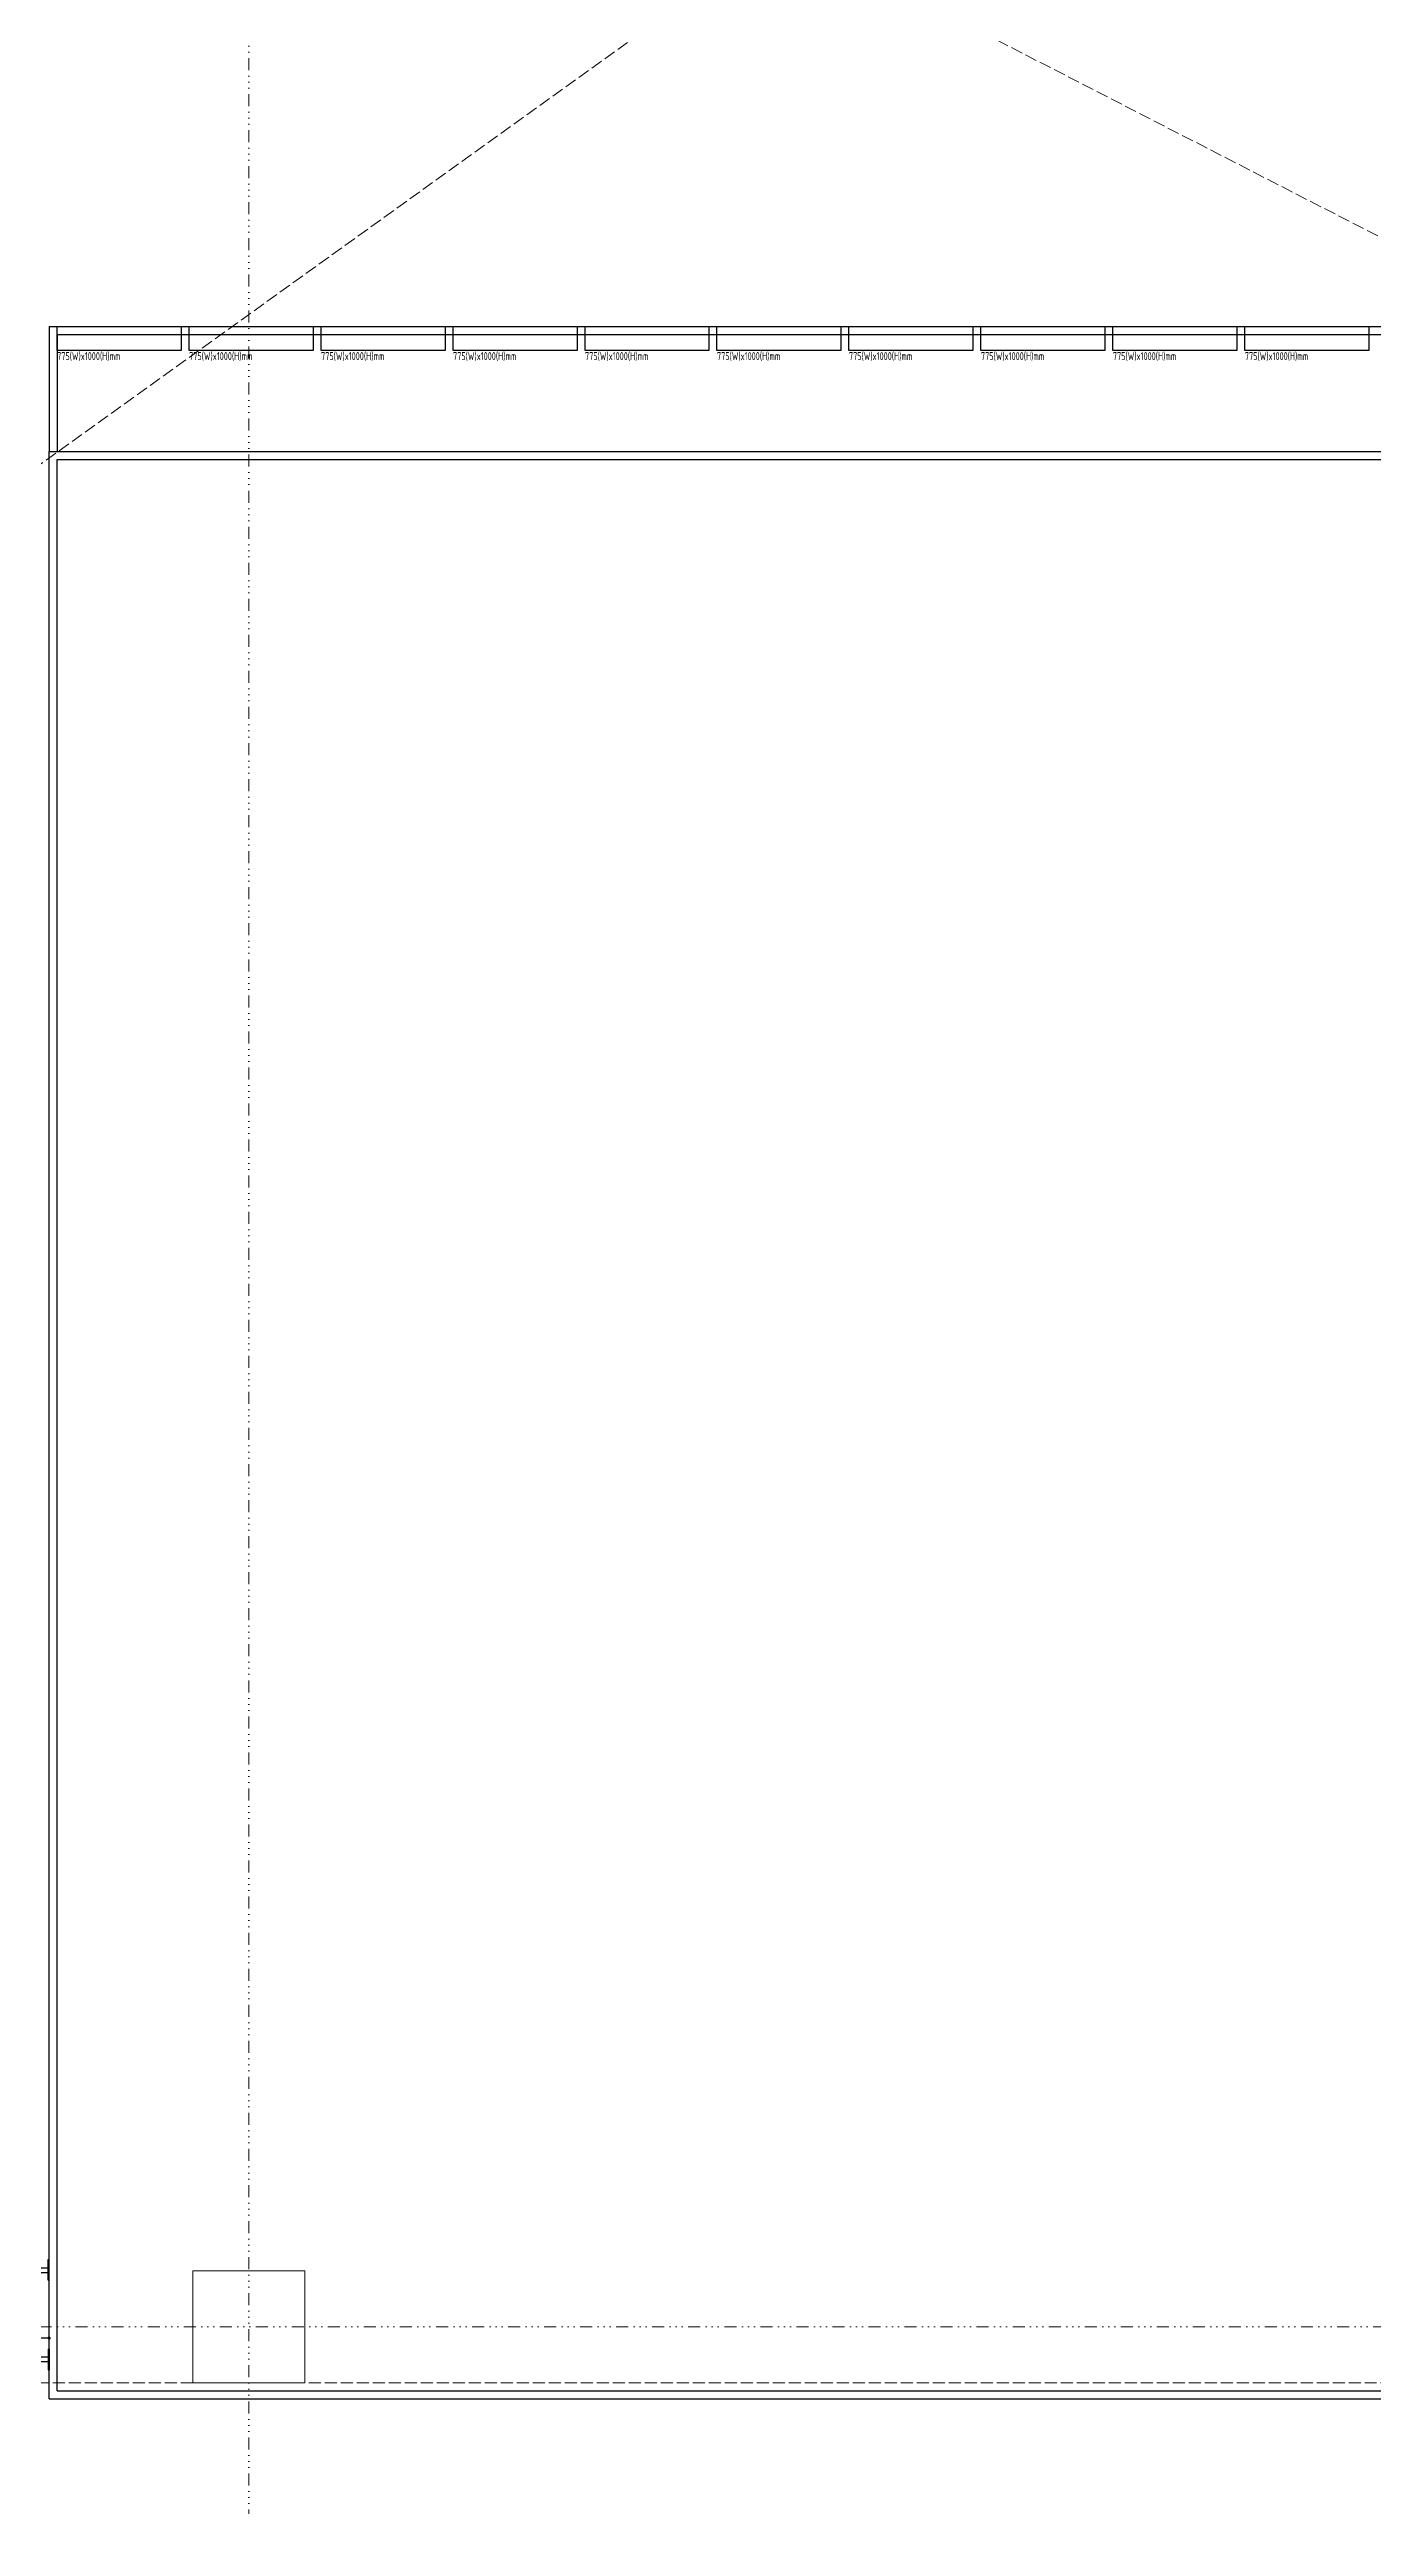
# Model space of a CAD drawing. Extents: x -76427 to 292734, y -42117 to 131250.
# Drawn here: x 208751 to 217026, y 58880 to 74234 of the extents above; entities that cross this region are included whole.
import ezdxf
from ezdxf.enums import TextEntityAlignment as Align

# ---------------------------------------------------------------- set-up
doc = ezdxf.new("R2010")
doc.units = 0
doc.header["$LTSCALE"] = 250
for name, pattern in [('H12PL1$0$HIDDEN', [0.4, 0.3, -0.1]), ('H12PL1$0$JJP_三點線', [0.9, 0.3, -0.15, 0, -0.15, 0, -0.15, 0, -0.15]), ('XFDP10$0$HIDDEN2', [0.1875, 0.125, -0.0625])]:
    doc.linetypes.add(name, pattern=pattern)
for name, color, linetype in [('H12PL1$0$A-OBJE-2D', 252, 'Continuous'), ('H12PL1$0$S-COL', 252, 'Continuous'), ('H12PL1$0$S-GRID', 252, 'Continuous'), ('XFDP10$0$A-Dim', 1, 'Continuous'), ('XFDP10$0$A-S-C1-800x1000-v (50K)', 212, 'Continuous'), ('XFDP10$0$A-STAIR (50K)', 2, 'Continuous'), ('XFDP10$0$A-W-P1S (50K)', 2, 'Continuous'), ('XFDP10$0$A-W-P4S (50K)', 2, 'Continuous'), ('XFDP10$0$Lad-Door', 1, 'Continuous')]:
    doc.layers.add(name, color=color, linetype=linetype)
doc.styles.add('XFDP10$0$AA-TXT', font='isocp.shx', dxfattribs={"width": 0.8, "bigfont": 'china.shx'})
doc.styles.add('XFDP10$0$dim-txt', font='isocp.shx', dxfattribs={"width": 0.8, "bigfont": 'china.shx'})
doc.dimstyles.new('XFDP10$0$20-dim', dxfattribs={"dimscale": 20, "dimtxt": 0.25, "dimasz": 0.1, "dimexe": 0.1, "dimexo": 0.1, "dimgap": 0.05, "dimtad": 1, "dimdec": 1, "dimdsep": 46, "dimtxsty": 'XFDP10$0$dim-txt', "dimblk": 'XFDP10$0$Dot', "dimcen": 2, "dimclrd": 256, "dimclre": 256, "dimclrt": 256, "dimadec": 0, "dimazin": 0, "dimtfac": 1, "dimtdec": 1, "dimtix": 1, "dimtmove": 2, "dimatfit": 3, "dimfxl": 1, "dimtvp": 1, "dimarcsym": 0})

# ---------------------------------------------------------------- blocks, each defined once
blk = doc.blocks.new('XFDP10$0$Dot')
at = {"color": 0, "linetype": 'ByBlock', "lineweight": -2}
blk.add_line((-0.5, 0), (-1, 0), dxfattribs=at)
at = {"color": 0, "linetype": 'ByBlock', "const_width": 0.5}
blk.add_lwpolyline([(-0.25, 0, 1), (0.25, 0, 1)], format="xyb", close=True, dxfattribs=at)
blk = doc.blocks.new('*D123')
at = {"layer": 'DEFPOINTS', "color": 0, "transparency": 16777216}
for p in [(-19.3, -14.6), (-19.3, -21.5), (0, -21.5)]:
    blk.add_point(p, dxfattribs=at)
at = {"layer": 'XFDP10$0$A-Dim', "lineweight": -2, "transparency": 16777216}
for p, q in [((-19.3, -19.5), (-19.3, -12.6)), ((-2, -14.6), (-17.3, -14.6)), ((0, -19.5), (0, -12.6))]:
    blk.add_line(p, q, dxfattribs=at)
at = {"layer": 'XFDP10$0$A-Dim', "lineweight": -2, "transparency": 16777216, "xscale": 2, "yscale": 2, "zscale": 2, "rotation": 180}
blk.add_blockref('XFDP10$0$Dot', (-19.3, -14.6), dxfattribs=at)
at = {"layer": 'XFDP10$0$A-Dim', "lineweight": -2, "transparency": 16777216, "xscale": 2, "yscale": 2, "zscale": 2}
blk.add_blockref('XFDP10$0$Dot', (0, -14.6), dxfattribs=at)
at = {"layer": 'XFDP10$0$A-Dim', "transparency": 16777216, "insert": (-9.6, -11.1), "char_height": 5, "attachment_point": 5, "style": 'XFDP10$0$dim-txt'}
blk.add_mtext('\\A1;19.3', dxfattribs=at)
blk = doc.blocks.new('*D124')
at = {"layer": 'DEFPOINTS', "color": 0, "transparency": 16777216}
for p in [(-90.3, 0), (-15.3, -29.8), (-90.3, -43.4)]:
    blk.add_point(p, dxfattribs=at)
at = {"layer": 'XFDP10$0$A-Dim', "lineweight": -2, "transparency": 16777216}
for p, q in [((-90.3, -2), (-90.3, -45.4)), ((-17.3, -43.4), (-88.3, -43.4)), ((-15.3, -31.8), (-15.3, -45.4))]:
    blk.add_line(p, q, dxfattribs=at)
at = {"layer": 'XFDP10$0$A-Dim', "lineweight": -2, "transparency": 16777216, "xscale": 2, "yscale": 2, "zscale": 2, "rotation": 180}
blk.add_blockref('XFDP10$0$Dot', (-90.3, -43.4), dxfattribs=at)
at = {"layer": 'XFDP10$0$A-Dim', "lineweight": -2, "transparency": 16777216, "xscale": 2, "yscale": 2, "zscale": 2}
blk.add_blockref('XFDP10$0$Dot', (-15.3, -43.4), dxfattribs=at)
at = {"layer": 'XFDP10$0$A-Dim', "transparency": 16777216, "insert": (-52.8, -39.9), "char_height": 5, "attachment_point": 5, "style": 'XFDP10$0$dim-txt'}
blk.add_mtext('\\A1;75', dxfattribs=at)
blk = doc.blocks.new('*D125')
at = {"layer": 'DEFPOINTS', "color": 0, "transparency": 16777216}
for p in [(-52.1, 26), (-44.5, 26), (-52.1, -26)]:
    blk.add_point(p, dxfattribs=at)
at = {"layer": 'XFDP10$0$A-Dim', "lineweight": -2, "transparency": 16777216}
for p, q in [((-50.1, 26), (-42.5, 26)), ((-44.5, -24), (-44.5, 24)), ((-50.1, -26), (-42.5, -26))]:
    blk.add_line(p, q, dxfattribs=at)
at = {"layer": 'XFDP10$0$A-Dim', "lineweight": -2, "transparency": 16777216, "xscale": 2, "yscale": 2, "zscale": 2}
for p, rotation in [((-44.5, 26), 90), ((-44.5, -26), 270)]:
    blk.add_blockref('XFDP10$0$Dot', p, dxfattribs=dict(at, rotation=rotation))
at = {"layer": 'XFDP10$0$A-Dim', "transparency": 16777216, "insert": (-48, 0), "char_height": 5, "attachment_point": 5, "rotation": 90, "style": 'XFDP10$0$dim-txt'}
blk.add_mtext('\\A1;52', dxfattribs=at)
blk = doc.blocks.new('*U135')
blk.add_lwpolyline([(0, 0), (0, 0.2583), (0.05, 0.2583), (0.05, 0)], close=True)
at = {"color": 1, "style": 'XFDP10$0$AA-TXT', "width": 0.8}
blk.add_attdef('高度', text='', height=0.1, rotation=90, dxfattribs=at).set_placement((0.1157, 0.07), align=Align.MIDDLE_LEFT)
blk = doc.blocks.new('XFDP10$0$LAD-1')
at = {"layer": 'XFDP10$0$Lad-Door'}
h = blk.add_hatch(dxfattribs=at)
h.set_pattern_fill('ANSI31', color=256, scale=150, angle=90, style=0)
h.set_pattern_definition([(135, (-3.226, 0), (-13.2583, -13.2583), [])])
h.paths.add_polyline_path([(-97.05, -34.71), (-97.05, 35.29), (-28.05, 35.29), (-28.05, -34.71)])
at = {"color": 0}
for p, q in [((-0.6, 34.53), (0, 34.53)), ((-0.6, 21.53), (-0.6, 34.53)), ((0, 21.53), (0, 34.53)), ((-79.73, 17.44), (-82.42, 20.13)), ((-77.59, 19.55), (-80.29, 22.24)), ((-15.25, 29.8), (-60.45, 29.8)), ((-60.45, 26), (-15.25, 26)), ((-56.28, 26), (-56.28, 29.8)), ((-53.28, 26), (-53.28, 29.8)), ((-41.98, 26), (-41.98, 29.8)), ((-41.98, 26), (-41.98, 29.8)), ((-38.98, 26), (-38.98, 29.8)), ((-23.25, 26), (-23.25, 29.8)), ((-23.25, 29.8), (-15.25, 26)), ((-15.25, 29.8), (-23.25, 26)), ((-20.5, 26), (-20.5, -26)), ((-18, 26), (-18, -26)), ((-15.25, 26), (-15.25, 29.8)), ((-15.25, 29.31), (-0.6, 29.31)), ((-15.25, 26.31), (-0.6, 26.31)), ((-0.6, 25.51), (-0.6, 30.51)), ((-0.6, 21.53), (0, 21.53)), ((-86.39, 1.7), (-90.2, 1.7)), ((-86.42, -1.3), (-90.22, -1.3)), ((-80, -17.14), (-82.69, -19.84)), ((-77.89, -19.28), (-80.58, -21.97)), ((-60.45, -26), (-15.25, -26)), ((-19, -29.8), (-60.45, -29.8)), ((-58.4, -29.8), (-15.25, -29.8)), ((-56.28, -26), (-56.28, -29.8)), ((-53.28, -26), (-53.28, -29.8)), ((-41.98, -26), (-41.98, -29.8)), ((-41.98, -26), (-41.98, -29.8)), ((-38.98, -26), (-38.98, -29.8)), ((-23.25, -29.8), (-23.25, -26)), ((-23.25, -26), (-15.25, -29.8)), ((-15.25, -26), (-23.25, -29.8)), ((-15.25, -29.8), (-15.25, -26)), ((-15.25, -26.31), (-0.6, -26.31)), ((-15.25, -29.31), (-0.6, -29.31)), ((-0.6, -21.53), (0, -21.53)), ((-0.6, -21.53), (-0.6, -34.53)), ((-0.6, -25.51), (-0.6, -30.51)), ((0, -21.53), (0, -34.53)), ((-0.6, -34.53), (0, -34.53))]:
    blk.add_line(p, q, dxfattribs=at)
at = {"color": 1, "linetype": 'XFDP10$0$HIDDEN2', "ltscale": 0.1}
for points in [[(-23.25, 37.8), (-15.25, 37.8), (-15.25, 29.8), (-23.25, 29.8)], [(-23.25, 26), (-15.25, 26), (-15.25, 18), (-23.25, 18)], [(-23.25, -18), (-15.25, -18), (-15.25, -26), (-23.25, -26)], [(-23.25, -29.8), (-15.25, -29.8), (-15.25, -37.8), (-23.25, -37.8)]]:
    blk.add_lwpolyline(points, close=True, dxfattribs=at)
at = {"color": 1, "linetype": 'XFDP10$0$HIDDEN2'}
for centre in [(-19.25, 33.8), (-19.25, 22), (-19.25, -22), (-19.25, -33.8)]:
    blk.add_circle(centre, 0.476, dxfattribs=at)
at = {"color": 0}
for radius in [29.8, 26]:
    blk.add_arc((-60.45, 0), radius, 90, 270, dxfattribs=at)
at = {"layer": 'XFDP10$0$Lad-Door'}
for p, q in [((-97.55, -35.21), (-97.55, 35.79)), ((-97.55, 35.79), (-27.55, 35.79)), ((-27.55, -35.21), (-27.55, 35.79)), ((-97.55, 16.02), (-97.55, 26.02)), ((-97.55, 26.02), (-96.75, 26.02)), ((-97.55, 21.02), (-96.75, 21.02)), ((-97.55, 16.02), (-96.75, 16.02)), ((-96.75, 16.02), (-96.75, 26.02)), ((-40.64, -9.71), (-40.64, 10.29)), ((-40.64, 10.29), (-38.64, 10.29)), ((-40.64, 0.29), (-38.64, 0.29)), ((-38.64, -9.71), (-38.64, 10.29)), ((-40.64, -9.71), (-38.64, -9.71)), ((-97.55, -29.47), (-97.55, -19.47)), ((-97.55, -19.47), (-96.75, -19.47)), ((-97.55, -24.47), (-96.75, -24.47)), ((-97.55, -29.47), (-96.75, -29.47)), ((-96.75, -29.47), (-96.75, -19.47)), ((-97.55, -35.21), (-27.55, -35.21))]:
    blk.add_line(p, q, dxfattribs=at)
blk.add_lwpolyline([(-97.05, -34.71), (-97.05, 35.29), (-28.05, 35.29), (-28.05, -34.71)], close=True, dxfattribs=at)
at = {"layer": 'XFDP10$0$A-Dim', "style": 'XFDP10$0$dim-txt', "width": 0.7}
blk.add_text('%%P2', height=5, dxfattribs=at).set_placement((-47.58, -39.81), align=Align.MIDDLE)
at = {"layer": 'XFDP10$0$A-Dim'}
dim = blk.add_linear_dim(base=(-44.49, 26), p1=(-52.06, -26), p2=(-52.06, 26), angle=270, dimstyle='XFDP10$0$20-dim', override={"dimscale": 20, "dimasz": 0.1, "dimatfit": 3}, dxfattribs=at)
dim.commit()
dim.dimension.update_dxf_attribs({"geometry": '*D125', "text_midpoint": (-47.99, 0)})
for base, p1, p2, picture, middle in [((-90.25, -43.45), (-15.25, -29.8), (-90.25, 0), '*D124', (-52.75, -39.95)), ((-19.2502, -14.6081), (0, -21.5304), (-19.2502, -21.5236), '*D123', (-9.6251, -11.1081))]:
    dim = blk.add_linear_dim(base=base, p1=p1, p2=p2, dimstyle='XFDP10$0$20-dim', override={"dimscale": 20}, dxfattribs=at)
    dim.commit()
    dim.dimension.update_dxf_attribs({"geometry": picture, "text_midpoint": middle})
blk = doc.blocks.new('XFDP10')
at = {"layer": 'XFDP10$0$A-W-P1S (50K)'}
for p, q in [((208751.3, 72500.5, 0), (233725, 72500.5, 0)), ((208751.3, 72500.5, 0), (208751.3, 71719, 0)), ((208801.3, 72450.5, 0), (233775, 72450.5, 0)), ((208801.3, 72450.5, 0), (208801.3, 71719, 0))]:
    blk.add_line(p, q, dxfattribs=at)
at = {"layer": 'XFDP10$0$A-W-P4S (50K)'}
for p, q in [((208751.3, 59550, 0), (208751.3, 71719)), ((208751.3, 71719), (238875.4, 71719, 0)), ((208801.3, 71669, 0), (238875.4, 71669, 0)), ((208801.3, 59600, 0), (208801.3, 71669, 0)), ((208801.3, 59600, 0), (240449.5, 59600, 0)), ((208751.3, 59550), (240449.5, 59550, 0))]:
    blk.add_line(p, q, dxfattribs=at)
at = {"layer": 'XFDP10$0$A-S-C1-800x1000-v (50K)'}
ref = blk.add_blockref('*U135', (208801.3, 72500.5, 0), dxfattribs=dict(at, xscale=3000, yscale=3000, zscale=3000, rotation=270))
ref.add_attrib('高度', '775(W)x1000(H)mm', dxfattribs={"layer": '0', "color": 1, "height": 50, "style": 'XFDP10$0$AA-TXT', "width": 0.8}).set_placement((208801.3, 72315.3, 0), align=Align.MIDDLE_LEFT)
ref = blk.add_blockref('*U135', (209626.3, 72500.5, 0), dxfattribs=dict(at, xscale=3000, yscale=3000, zscale=3000, rotation=270))
ref.add_attrib('高度', '775(W)x1000(H)mm', dxfattribs={"layer": '0', "color": 1, "height": 50, "style": 'XFDP10$0$AA-TXT', "width": 0.8}).set_placement((209626.3, 72315.3, 0), align=Align.MIDDLE_LEFT)
ref = blk.add_blockref('*U135', (210451.3, 72500.5, 0), dxfattribs=dict(at, xscale=3000, yscale=3000, zscale=3000, rotation=270))
ref.add_attrib('高度', '775(W)x1000(H)mm', dxfattribs={"layer": '0', "color": 1, "height": 50, "style": 'XFDP10$0$AA-TXT', "width": 0.8}).set_placement((210451.3, 72315.3, 0), align=Align.MIDDLE_LEFT)
ref = blk.add_blockref('*U135', (211276.3, 72500.5, 0), dxfattribs=dict(at, xscale=3000, yscale=3000, zscale=3000, rotation=270))
ref.add_attrib('高度', '775(W)x1000(H)mm', dxfattribs={"layer": '0', "color": 1, "height": 50, "style": 'XFDP10$0$AA-TXT', "width": 0.8}).set_placement((211276.3, 72315.3, 0), align=Align.MIDDLE_LEFT)
ref = blk.add_blockref('*U135', (212101.3, 72500.5, 0), dxfattribs=dict(at, xscale=3000, yscale=3000, zscale=3000, rotation=270))
ref.add_attrib('高度', '775(W)x1000(H)mm', dxfattribs={"layer": '0', "color": 1, "height": 50, "style": 'XFDP10$0$AA-TXT', "width": 0.8}).set_placement((212101.3, 72315.3, 0), align=Align.MIDDLE_LEFT)
ref = blk.add_blockref('*U135', (212926.3, 72500.5, 0), dxfattribs=dict(at, xscale=3000, yscale=3000, zscale=3000, rotation=270))
ref.add_attrib('高度', '775(W)x1000(H)mm', dxfattribs={"layer": '0', "color": 1, "height": 50, "style": 'XFDP10$0$AA-TXT', "width": 0.8}).set_placement((212926.3, 72315.3, 0), align=Align.MIDDLE_LEFT)
ref = blk.add_blockref('*U135', (213751.3, 72500.5, 0), dxfattribs=dict(at, xscale=3000, yscale=3000, zscale=3000, rotation=270))
ref.add_attrib('高度', '775(W)x1000(H)mm', dxfattribs={"layer": '0', "color": 1, "height": 50, "style": 'XFDP10$0$AA-TXT', "width": 0.8}).set_placement((213751.3, 72315.3, 0), align=Align.MIDDLE_LEFT)
ref = blk.add_blockref('*U135', (214576.3, 72500.5, 0), dxfattribs=dict(at, xscale=3000, yscale=3000, zscale=3000, rotation=270))
ref.add_attrib('高度', '775(W)x1000(H)mm', dxfattribs={"layer": '0', "color": 1, "height": 50, "style": 'XFDP10$0$AA-TXT', "width": 0.8}).set_placement((214576.3, 72315.3, 0), align=Align.MIDDLE_LEFT)
ref = blk.add_blockref('*U135', (215401.3, 72500.5, 0), dxfattribs=dict(at, xscale=3000, yscale=3000, zscale=3000, rotation=270))
ref.add_attrib('高度', '775(W)x1000(H)mm', dxfattribs={"layer": '0', "color": 1, "height": 50, "style": 'XFDP10$0$AA-TXT', "width": 0.8}).set_placement((215401.3, 72315.3, 0), align=Align.MIDDLE_LEFT)
ref = blk.add_blockref('*U135', (216226.3, 72500.5, 0), dxfattribs=dict(at, xscale=3000, yscale=3000, zscale=3000, rotation=270))
ref.add_attrib('高度', '775(W)x1000(H)mm', dxfattribs={"layer": '0', "color": 1, "height": 50, "style": 'XFDP10$0$AA-TXT', "width": 0.8}).set_placement((216226.3, 72315.3, 0), align=Align.MIDDLE_LEFT)
at = {"layer": 'XFDP10$0$A-STAIR (50K)', "extrusion": (0, 0, -1), "xscale": -10, "yscale": 10, "zscale": -10}
blk.add_blockref('XFDP10$0$LAD-1', (-208751.3, 60075, 0), dxfattribs=at)
blk = doc.blocks.new('H12PL1')
at = {"layer": 'H12PL1$0$A-OBJE-2D', "linetype": 'H12PL1$0$HIDDEN', "lineweight": 0}
for p, q in [((192000, 59650), (234750, 90350)), ((192000, 85950), (243150, 59650))]:
    blk.add_line(p, q, dxfattribs=at)
blk.add_lwpolyline([(243150, 59650), (192000, 59650)], dxfattribs=at)
at = {"layer": 'H12PL1$0$S-COL', "lineweight": 0, "flags": 128}
blk.add_lwpolyline([(209650, 59650), (210350, 59650), (210350, 60350), (209650, 60350)], close=True, dxfattribs=at)
at = {"layer": 'H12PL1$0$S-GRID', "linetype": 'H12PL1$0$JJP_三點線', "lineweight": 0}
for p, q in [((210000, 128250), (210000, -28000)), ((-29000, 60000), (289600, 60000))]:
    blk.add_line(p, q, dxfattribs=at)
blk.add_blockref('XFDP10', (0, 0))

msp = doc.modelspace()

# ---------------------------------------------------------------- block references
msp.add_blockref('H12PL1', (0, 0))

doc.saveas('drawing.dxf')
